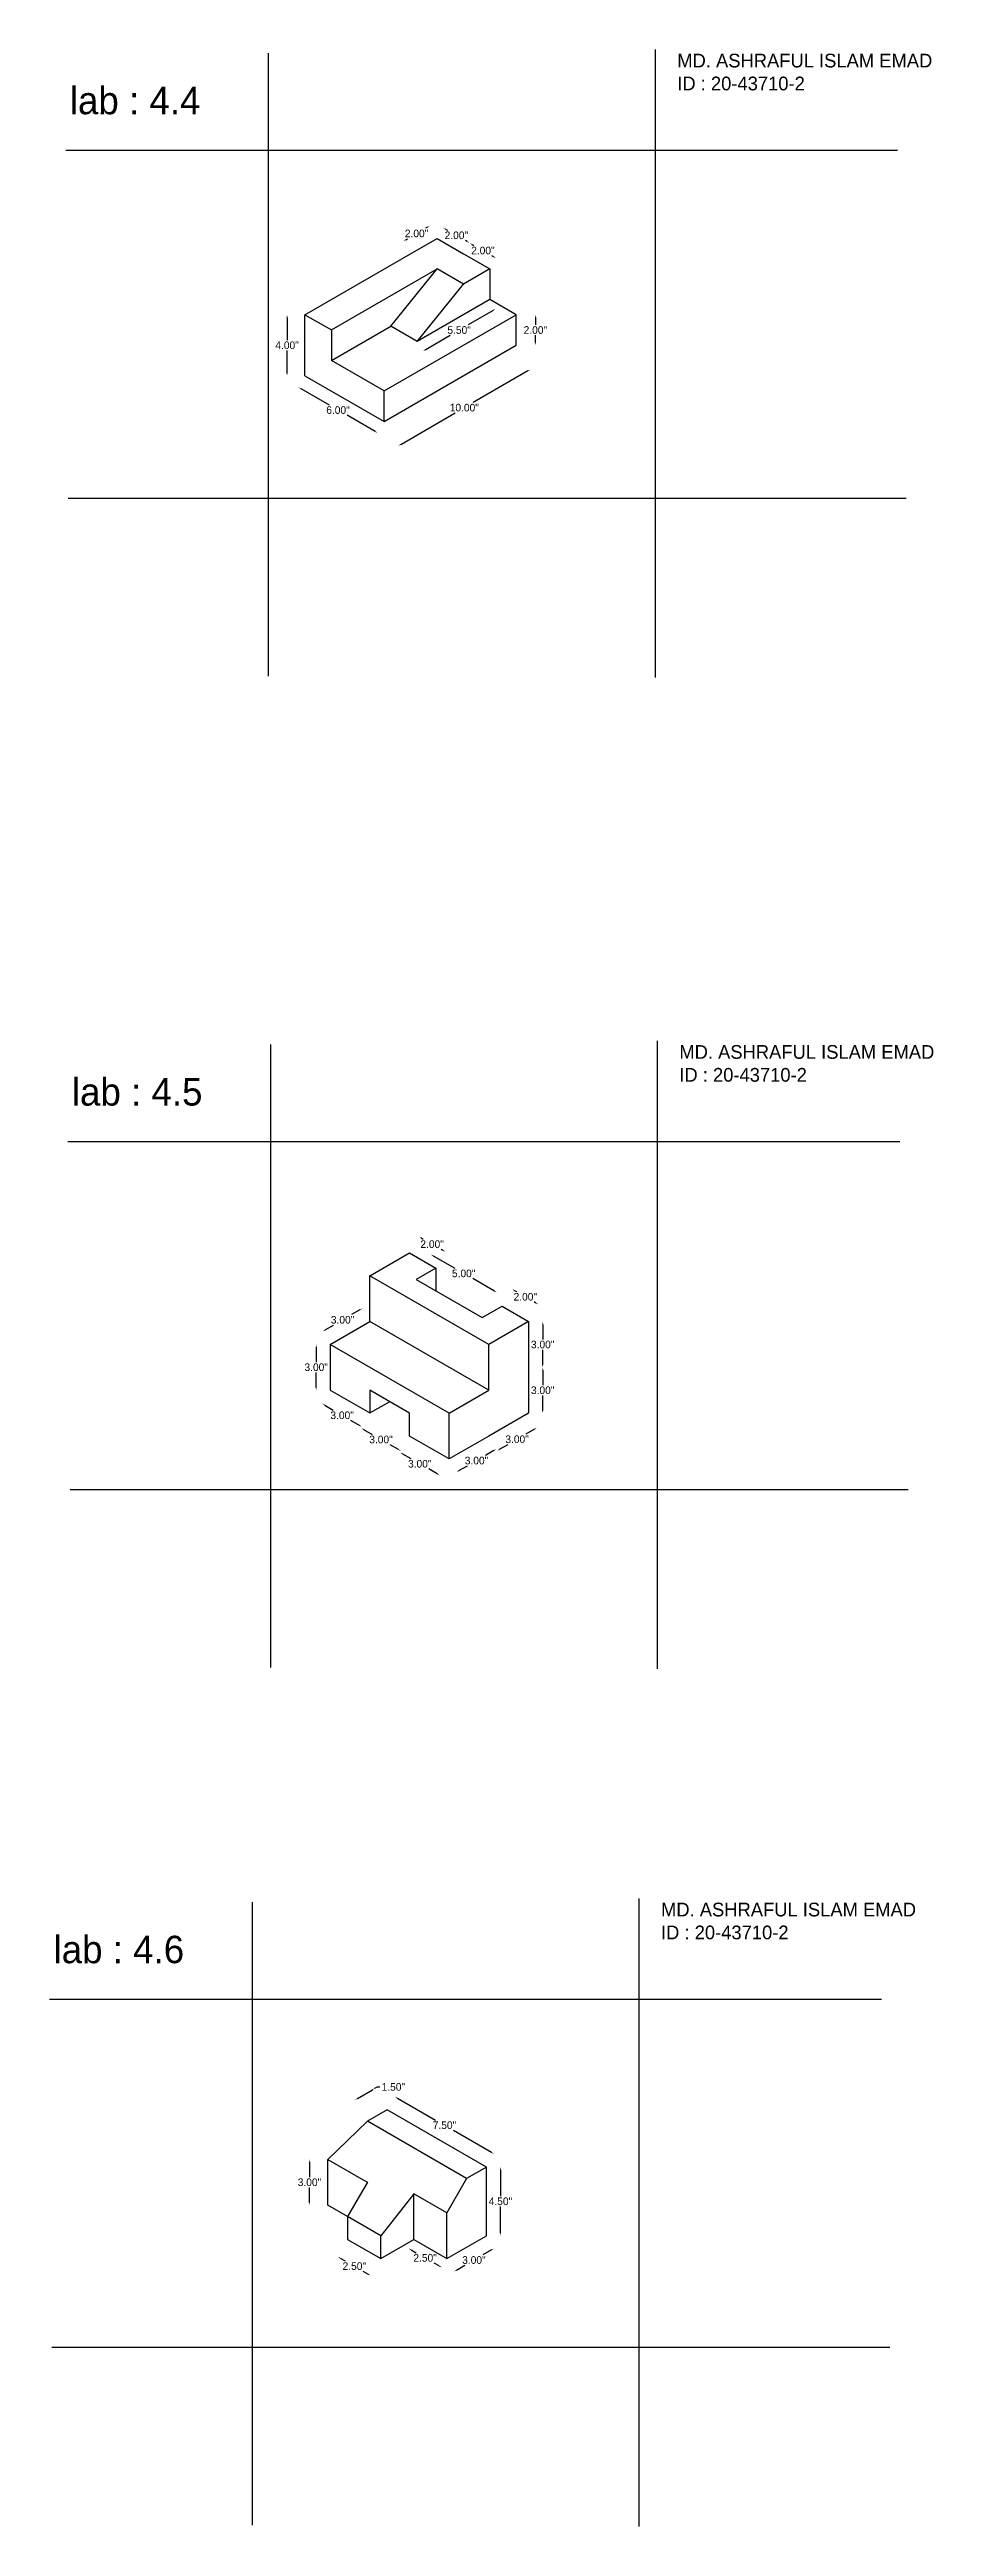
# Model space of a CAD drawing. Header units: inches. Extents: x 25 to 83, y -200 to 131.
# Drawn here: x 25.2 to 83.2, y -199.6 to -37.2 of the extents above; entities that cross this region are included whole.
import ezdxf

# ---------------------------------------------------------------- set-up
doc = ezdxf.new("R2010")
doc.units = ezdxf.units.IN
doc.header["$MEASUREMENT"] = 0
doc.dimstyles.get("Standard").update_dxf_attribs({"dimtxt": 0.5, "dimasz": 0.18, "dimexe": 0.18, "dimexo": 0.0625, "dimgap": 0.09, "dimtad": 0, "dimtih": 1, "dimtoh": 1, "dimzin": 0, "dimdsep": 46, "dimlunit": 3, "dimtxsty": 'Standard', "dimcen": 0.09, "dimse1": 1, "dimse2": 1, "dimadec": 0, "dimazin": 0, "dimtfac": 1, "dimtofl": 0, "dimtmove": 0, "dimatfit": 3, "dimfxl": 1, "dimtolj": 1, "dimtzin": 0, "dimarcsym": 0})

# ---------------------------------------------------------------- blocks, each defined once
blk = doc.blocks.new('*D24')
at = {"color": 0, "lineweight": -2}
for p, q in [((56.58, -58.26), (53, -60.33)), ((48.24, -63.08), (51.82, -61.01))]:
    blk.add_line(p, q, dxfattribs=at)
at = {"color": 0}
for points in [[(56.57, -58.24), (56.6, -58.29), (56.74, -58.17)], [(48.22, -63.06), (48.25, -63.11), (48.08, -63.17)]]:
    blk.add_solid(points, dxfattribs=at)
at = {"layer": 'Defpoints', "color": 0}
for p in [(55.82, -56.58), (56.74, -58.17), (47.16, -61.58)]:
    blk.add_point(p, dxfattribs=at)
at = {"color": 0, "insert": (52.41, -60.67), "char_height": 0.5, "attachment_point": 5}
blk.add_mtext('\\A1;10.00"', dxfattribs=at)
blk = doc.blocks.new('*D25')
at = {"color": 0, "lineweight": -2}
for p, q in [((57.07, -54.76), (57.07, -55.24)), ((57.07, -56.4), (57.07, -55.92))]:
    blk.add_line(p, q, dxfattribs=at)
at = {"color": 0}
for points in [[(57.04, -54.76), (57.1, -54.76), (57.07, -54.58)], [(57.04, -56.4), (57.1, -56.4), (57.07, -56.58)]]:
    blk.add_solid(points, dxfattribs=at)
at = {"layer": 'Defpoints', "color": 0}
for p in [(55.82, -54.58), (55.82, -56.58), (57.07, -56.58)]:
    blk.add_point(p, dxfattribs=at)
at = {"color": 0, "insert": (57.07, -55.58), "char_height": 0.5, "attachment_point": 5}
blk.add_mtext('\\A1;2.00"', dxfattribs=at)
blk = doc.blocks.new('*D26')
at = {"color": 0, "lineweight": -2}
for p, q in [((52.92, -49.96), (53.04, -50.03)), ((54.34, -50.78), (54.21, -50.71))]:
    blk.add_line(p, q, dxfattribs=at)
at = {"color": 0}
for points in [[(52.93, -49.94), (52.9, -49.99), (52.76, -49.87)], [(54.35, -50.76), (54.32, -50.81), (54.49, -50.87)]]:
    blk.add_solid(points, dxfattribs=at)
at = {"layer": 'Defpoints', "color": 0}
for p in [(52.76, -49.87), (52.35, -50.58), (54.09, -51.58)]:
    blk.add_point(p, dxfattribs=at)
at = {"color": 0, "insert": (53.63, -50.37), "char_height": 0.5, "attachment_point": 5}
blk.add_mtext('\\A1;2.00"', dxfattribs=at)
blk = doc.blocks.new('*D27')
at = {"color": 0, "lineweight": -2}
for p, q in [((51.18, -48.96), (51.3, -49.03)), ((52.6, -49.78), (52.48, -49.71))]:
    blk.add_line(p, q, dxfattribs=at)
at = {"color": 0}
for points in [[(51.2, -48.94), (51.17, -48.99), (51.03, -48.87)], [(52.62, -49.76), (52.59, -49.81), (52.76, -49.87)]]:
    blk.add_solid(points, dxfattribs=at)
at = {"layer": 'Defpoints', "color": 0}
for p in [(50.62, -49.58), (52.76, -49.87), (52.35, -50.58)]:
    blk.add_point(p, dxfattribs=at)
at = {"color": 0, "insert": (51.89, -49.37), "char_height": 0.5, "attachment_point": 5}
blk.add_mtext('\\A1;2.00"', dxfattribs=at)
blk = doc.blocks.new('*D28')
at = {"color": 0, "lineweight": -2}
for p, q in [((48.57, -49.66), (48.69, -49.59)), ((49.99, -48.84), (49.87, -48.91))]:
    blk.add_line(p, q, dxfattribs=at)
at = {"color": 0}
for points in [[(48.55, -49.63), (48.58, -49.68), (48.41, -49.75)], [(49.97, -48.81), (50, -48.86), (50.14, -48.75)]]:
    blk.add_solid(points, dxfattribs=at)
at = {"layer": 'Defpoints', "color": 0}
for p in [(48.41, -49.75), (50.62, -49.58), (48.89, -50.58)]:
    blk.add_point(p, dxfattribs=at)
at = {"color": 0, "insert": (49.28, -49.25), "char_height": 0.5, "attachment_point": 5}
blk.add_mtext('\\A1;2.00"', dxfattribs=at)
blk = doc.blocks.new('*D29')
at = {"color": 0, "lineweight": -2}
for p, q in [((54.3, -54.3), (52.66, -55.24)), ((49.84, -56.87), (51.48, -55.92))]:
    blk.add_line(p, q, dxfattribs=at)
at = {"color": 0}
for points in [[(54.28, -54.27), (54.31, -54.32), (54.45, -54.21)], [(49.83, -56.84), (49.86, -56.89), (49.69, -56.96)]]:
    blk.add_solid(points, dxfattribs=at)
at = {"layer": 'Defpoints', "color": 0}
for p in [(54.09, -53.58), (49.32, -56.33), (49.69, -56.96)]:
    blk.add_point(p, dxfattribs=at)
at = {"color": 0, "insert": (52.07, -55.58), "char_height": 0.5, "attachment_point": 5}
blk.add_mtext('\\A1;5.50"', dxfattribs=at)
blk = doc.blocks.new('*D30')
at = {"color": 0, "lineweight": -2}
for p, q in [((40.79, -54.76), (40.79, -56.24)), ((40.79, -58.4), (40.79, -56.92))]:
    blk.add_line(p, q, dxfattribs=at)
at = {"color": 0}
for points in [[(40.76, -54.76), (40.82, -54.76), (40.79, -54.58)], [(40.76, -58.4), (40.82, -58.4), (40.79, -58.58)]]:
    blk.add_solid(points, dxfattribs=at)
at = {"layer": 'Defpoints', "color": 0}
for p in [(41.96, -54.58), (40.79, -58.58), (41.96, -58.58)]:
    blk.add_point(p, dxfattribs=at)
at = {"color": 0, "insert": (40.79, -56.58), "char_height": 0.5, "attachment_point": 5}
blk.add_mtext('\\A1;4.00"', dxfattribs=at)
blk = doc.blocks.new('*D31')
at = {"color": 0, "lineweight": -2}
for p, q in [((41.69, -59.42), (43.54, -60.49)), ((46.57, -62.24), (44.72, -61.17))]:
    blk.add_line(p, q, dxfattribs=at)
at = {"color": 0}
for points in [[(41.7, -59.39), (41.67, -59.44), (41.53, -59.33)], [(46.58, -62.21), (46.55, -62.26), (46.73, -62.33)]]:
    blk.add_solid(points, dxfattribs=at)
at = {"layer": 'Defpoints', "color": 0}
for p in [(41.96, -58.58), (47.16, -61.58), (46.73, -62.33)]:
    blk.add_point(p, dxfattribs=at)
at = {"color": 0, "insert": (44.13, -60.83), "char_height": 0.5, "attachment_point": 5}
blk.add_mtext('\\A1;6.00"', dxfattribs=at)
blk = doc.blocks.new('*D48')
at = {"color": 0, "lineweight": -2}
for p, q in [((57.55, -120.78), (57.55, -121.76)), ((57.55, -123.42), (57.55, -122.44))]:
    blk.add_line(p, q, dxfattribs=at)
at = {"color": 0}
for points in [[(57.52, -120.78), (57.58, -120.78), (57.55, -120.6)], [(57.52, -123.42), (57.58, -123.42), (57.55, -123.6)]]:
    blk.add_solid(points, dxfattribs=at)
at = {"layer": 'Defpoints', "color": 0}
for p in [(56.61, -120.6), (56.61, -123.6), (57.55, -123.6)]:
    blk.add_point(p, dxfattribs=at)
at = {"color": 0, "insert": (57.55, -122.1), "char_height": 0.5, "attachment_point": 5}
blk.add_mtext('\\A1;3.00"', dxfattribs=at)
blk = doc.blocks.new('*D49')
at = {"color": 0, "lineweight": -2}
for p, q in [((57.55, -123.78), (57.55, -124.76)), ((57.55, -126.42), (57.55, -125.44))]:
    blk.add_line(p, q, dxfattribs=at)
at = {"color": 0}
for points in [[(57.52, -123.78), (57.58, -123.78), (57.55, -123.6)], [(57.52, -126.42), (57.58, -126.42), (57.55, -126.6)]]:
    blk.add_solid(points, dxfattribs=at)
at = {"layer": 'Defpoints', "color": 0}
for p in [(56.61, -123.6), (57.55, -123.6), (56.61, -126.6)]:
    blk.add_point(p, dxfattribs=at)
at = {"color": 0, "insert": (57.55, -125.1), "char_height": 0.5, "attachment_point": 5}
blk.add_mtext('\\A1;3.00"', dxfattribs=at)
blk = doc.blocks.new('*D50')
at = {"color": 0, "lineweight": -2}
for p, q in [((55.7, -118.55), (55.83, -118.63)), ((57.11, -119.38), (56.99, -119.31))]:
    blk.add_line(p, q, dxfattribs=at)
at = {"color": 0}
for points in [[(55.71, -118.53), (55.68, -118.58), (55.54, -118.46)], [(57.13, -119.36), (57.1, -119.41), (57.27, -119.47)]]:
    blk.add_solid(points, dxfattribs=at)
at = {"layer": 'Defpoints', "color": 0}
for p in [(55.54, -118.46), (54.88, -119.59), (56.61, -120.6)]:
    blk.add_point(p, dxfattribs=at)
at = {"color": 0, "insert": (56.41, -118.97), "char_height": 0.5, "attachment_point": 5}
blk.add_mtext('\\A1;2.00"', dxfattribs=at)
blk = doc.blocks.new('*D51')
at = {"color": 0, "lineweight": -2}
for p, q in [((49.59, -115.11), (49.72, -115.18)), ((51.01, -115.93), (50.89, -115.86))]:
    blk.add_line(p, q, dxfattribs=at)
at = {"color": 0}
for points in [[(49.61, -115.08), (49.58, -115.13), (49.44, -115.02)], [(51.03, -115.9), (51, -115.95), (51.17, -116.02)]]:
    blk.add_solid(points, dxfattribs=at)
at = {"layer": 'Defpoints', "color": 0}
for p in [(49.44, -115.02), (48.82, -116.09), (50.55, -117.09)]:
    blk.add_point(p, dxfattribs=at)
at = {"color": 0, "insert": (50.3, -115.52), "char_height": 0.5, "attachment_point": 5}
blk.add_mtext('\\A1;2.00"', dxfattribs=at)
blk = doc.blocks.new('*D52')
at = {"color": 0, "lineweight": -2}
for p, q in [((50.36, -116.28), (51.78, -117.1)), ((54.38, -118.6), (52.96, -117.78))]:
    blk.add_line(p, q, dxfattribs=at)
at = {"color": 0}
for points in [[(50.38, -116.25), (50.35, -116.3), (50.21, -116.19)], [(54.39, -118.57), (54.36, -118.62), (54.54, -118.69)]]:
    blk.add_solid(points, dxfattribs=at)
at = {"layer": 'Defpoints', "color": 0}
for p in [(50.21, -116.19), (49.25, -117.84), (53.58, -120.34)]:
    blk.add_point(p, dxfattribs=at)
at = {"color": 0, "insert": (52.37, -117.44), "char_height": 0.5, "attachment_point": 5}
blk.add_mtext('\\A1;5.00"', dxfattribs=at)
blk = doc.blocks.new('*D53')
at = {"color": 0, "lineweight": -2}
for p, q in [((54.35, -129.05), (53.8, -129.37)), ((52.06, -130.37), (52.62, -130.05))]:
    blk.add_line(p, q, dxfattribs=at)
at = {"color": 0}
for points in [[(54.34, -129.02), (54.37, -129.07), (54.51, -128.96)], [(52.05, -130.34), (52.08, -130.39), (51.91, -130.46)]]:
    blk.add_solid(points, dxfattribs=at)
at = {"layer": 'Defpoints', "color": 0}
for p in [(54.01, -128.1), (51.41, -129.6), (54.51, -128.96)]:
    blk.add_point(p, dxfattribs=at)
at = {"color": 0, "insert": (53.21, -129.71), "char_height": 0.5, "attachment_point": 5}
blk.add_mtext('\\A1;3.00"', dxfattribs=at)
blk = doc.blocks.new('*D54')
at = {"color": 0, "lineweight": -2}
for p, q in [((57.01, -127.65), (56.45, -127.97)), ((54.72, -128.97), (55.28, -128.65))]:
    blk.add_line(p, q, dxfattribs=at)
at = {"color": 0}
for points in [[(56.99, -127.63), (57.02, -127.68), (57.16, -127.56)], [(54.71, -128.95), (54.74, -129), (54.57, -129.06)]]:
    blk.add_solid(points, dxfattribs=at)
at = {"layer": 'Defpoints', "color": 0}
for p in [(56.61, -126.6), (54.01, -128.1), (57.16, -127.56)]:
    blk.add_point(p, dxfattribs=at)
at = {"color": 0, "insert": (55.87, -128.31), "char_height": 0.5, "attachment_point": 5}
blk.add_mtext('\\A1;3.00"', dxfattribs=at)
blk = doc.blocks.new('*D55')
at = {"color": 0, "lineweight": -2}
for p, q in [((48.35, -129.26), (48.91, -129.58)), ((50.64, -130.58), (50.08, -130.26))]:
    blk.add_line(p, q, dxfattribs=at)
at = {"color": 0}
for points in [[(48.37, -129.23), (48.34, -129.29), (48.2, -129.17)], [(50.65, -130.55), (50.62, -130.61), (50.79, -130.67)]]:
    blk.add_solid(points, dxfattribs=at)
at = {"layer": 'Defpoints', "color": 0}
for p in [(48.81, -128.1), (48.2, -129.17), (51.41, -129.6)]:
    blk.add_point(p, dxfattribs=at)
at = {"color": 0, "insert": (49.49, -129.92), "char_height": 0.5, "attachment_point": 5}
blk.add_mtext('\\A1;3.00"', dxfattribs=at)
blk = doc.blocks.new('*D56')
at = {"color": 0, "lineweight": -2}
for p, q in [((45.81, -127.67), (46.36, -127.99)), ((48.09, -128.99), (47.54, -128.67))]:
    blk.add_line(p, q, dxfattribs=at)
at = {"color": 0}
for points in [[(45.82, -127.64), (45.79, -127.69), (45.65, -127.58)], [(48.11, -128.96), (48.08, -129.01), (48.25, -129.08)]]:
    blk.add_solid(points, dxfattribs=at)
at = {"layer": 'Defpoints', "color": 0}
for p in [(46.22, -126.6), (45.65, -127.58), (48.81, -128.1)]:
    blk.add_point(p, dxfattribs=at)
at = {"color": 0, "insert": (46.95, -128.33), "char_height": 0.5, "attachment_point": 5}
blk.add_mtext('\\A1;3.00"', dxfattribs=at)
blk = doc.blocks.new('*D57')
at = {"color": 0, "lineweight": -2}
for p, q in [((43.26, -126.07), (43.81, -126.4)), ((45.54, -127.4), (44.98, -127.08))]:
    blk.add_line(p, q, dxfattribs=at)
at = {"color": 0}
for points in [[(43.27, -126.05), (43.24, -126.1), (43.1, -125.98)], [(45.55, -127.38), (45.52, -127.43), (45.69, -127.5)]]:
    blk.add_solid(points, dxfattribs=at)
at = {"layer": 'Defpoints', "color": 0}
for p in [(43.1, -125.98), (43.62, -125.09), (46.22, -126.6)]:
    blk.add_point(p, dxfattribs=at)
at = {"color": 0, "insert": (44.4, -126.74), "char_height": 0.5, "attachment_point": 5}
blk.add_mtext('\\A1;3.00"', dxfattribs=at)
blk = doc.blocks.new('*D58')
at = {"color": 0, "lineweight": -2}
for p, q in [((42.7, -122.27), (42.7, -123.25)), ((42.7, -124.91), (42.7, -123.93))]:
    blk.add_line(p, q, dxfattribs=at)
at = {"color": 0}
for points in [[(42.67, -122.27), (42.73, -122.27), (42.7, -122.09)], [(42.67, -124.91), (42.73, -124.91), (42.7, -125.09)]]:
    blk.add_solid(points, dxfattribs=at)
at = {"layer": 'Defpoints', "color": 0}
for p in [(42.7, -122.09), (43.62, -122.09), (43.62, -125.09)]:
    blk.add_point(p, dxfattribs=at)
at = {"color": 0, "insert": (42.7, -123.59), "char_height": 0.5, "attachment_point": 5}
blk.add_mtext('\\A1;3.00"', dxfattribs=at)
blk = doc.blocks.new('*D59')
at = {"color": 0, "lineweight": -2}
for p, q in [((45.57, -119.82), (45.02, -120.14)), ((43.29, -121.14), (43.84, -120.82))]:
    blk.add_line(p, q, dxfattribs=at)
at = {"color": 0}
for points in [[(45.56, -119.8), (45.59, -119.85), (45.73, -119.73)], [(43.27, -121.12), (43.3, -121.17), (43.13, -121.23)]]:
    blk.add_solid(points, dxfattribs=at)
at = {"layer": 'Defpoints', "color": 0}
for p in [(45.73, -119.73), (46.22, -120.59), (43.62, -122.09)]:
    blk.add_point(p, dxfattribs=at)
at = {"color": 0, "insert": (44.43, -120.48), "char_height": 0.5, "attachment_point": 5}
blk.add_mtext('\\A1;3.00"', dxfattribs=at)
blk = doc.blocks.new('*D84')
at = {"color": 0, "lineweight": -2}
for p, q in [((44.27, -182), (44.61, -182.19)), ((46.12, -183.07), (45.78, -182.87))]:
    blk.add_line(p, q, dxfattribs=at)
at = {"color": 0}
for points in [[(44.28, -181.97), (44.25, -182.02), (44.11, -181.91)], [(46.14, -183.04), (46.11, -183.09), (46.28, -183.16)]]:
    blk.add_solid(points, dxfattribs=at)
at = {"layer": 'Defpoints', "color": 0}
for p in [(44.76, -180.78), (44.11, -181.91), (46.93, -182.03)]:
    blk.add_point(p, dxfattribs=at)
at = {"color": 0, "insert": (45.2, -182.53), "char_height": 0.5, "attachment_point": 5}
blk.add_mtext('\\A1;2.50"', dxfattribs=at)
blk = doc.blocks.new('*D85')
at = {"color": 0, "lineweight": -2}
for p, q in [((48.92, -181.45), (49.25, -181.65)), ((50.77, -182.52), (50.43, -182.33))]:
    blk.add_line(p, q, dxfattribs=at)
at = {"color": 0}
for points in [[(48.93, -181.42), (48.9, -181.48), (48.76, -181.36)], [(50.78, -182.49), (50.75, -182.55), (50.92, -182.61)]]:
    blk.add_solid(points, dxfattribs=at)
at = {"layer": 'Defpoints', "color": 0}
for p in [(49.09, -180.78), (50.92, -182.61), (51.26, -182.03)]:
    blk.add_point(p, dxfattribs=at)
at = {"color": 0, "insert": (49.84, -181.99), "char_height": 0.5, "attachment_point": 5}
blk.add_mtext('\\A1;2.50"', dxfattribs=at)
blk = doc.blocks.new('*D86')
at = {"color": 0, "lineweight": -2}
for p, q in [((54.19, -181.47), (53.63, -181.79)), ((51.9, -182.79), (52.45, -182.47))]:
    blk.add_line(p, q, dxfattribs=at)
at = {"color": 0}
for points in [[(54.17, -181.44), (54.2, -181.49), (54.34, -181.38)], [(51.88, -182.76), (51.91, -182.81), (51.74, -182.88)]]:
    blk.add_solid(points, dxfattribs=at)
at = {"layer": 'Defpoints', "color": 0}
for p in [(53.86, -180.53), (51.26, -182.03), (51.74, -182.88)]:
    blk.add_point(p, dxfattribs=at)
at = {"color": 0, "insert": (53.04, -182.13), "char_height": 0.5, "attachment_point": 5}
blk.add_mtext('\\A1;3.00"', dxfattribs=at)
blk = doc.blocks.new('*D87')
at = {"color": 0, "lineweight": -2}
for p, q in [((54.78, -176.21), (54.78, -177.94)), ((54.78, -180.35), (54.78, -178.62))]:
    blk.add_line(p, q, dxfattribs=at)
at = {"color": 0}
for points in [[(54.75, -176.21), (54.81, -176.21), (54.78, -176.03)], [(54.75, -180.35), (54.81, -180.35), (54.78, -180.53)]]:
    blk.add_solid(points, dxfattribs=at)
at = {"layer": 'Defpoints', "color": 0}
for p in [(53.86, -176.03), (53.86, -180.53), (54.78, -180.53)]:
    blk.add_point(p, dxfattribs=at)
at = {"color": 0, "insert": (54.78, -178.28), "char_height": 0.5, "attachment_point": 5}
blk.add_mtext('\\A1;4.50"', dxfattribs=at)
blk = doc.blocks.new('*D89')
at = {"color": 0, "lineweight": -2}
for p, q in [((42.26, -175.71), (42.26, -176.69)), ((42.26, -178.35), (42.26, -177.37))]:
    blk.add_line(p, q, dxfattribs=at)
at = {"color": 0}
for points in [[(42.23, -175.71), (42.29, -175.71), (42.26, -175.53)], [(42.23, -178.35), (42.29, -178.35), (42.26, -178.53)]]:
    blk.add_solid(points, dxfattribs=at)
at = {"layer": 'Defpoints', "color": 0}
for p in [(43.46, -175.53), (42.26, -178.53), (43.46, -178.53)]:
    blk.add_point(p, dxfattribs=at)
at = {"color": 0, "insert": (42.26, -177.03), "char_height": 0.5, "attachment_point": 5}
blk.add_mtext('\\A1;3.00"', dxfattribs=at)
blk = doc.blocks.new('*D90')
at = {"color": 0, "lineweight": -2}
for p, q in [((45.4, -171.53), (46.39, -170.96)), ((46.54, -170.87), (46.7, -170.78)), ((46.7, -170.78), (46.88, -170.78))]:
    blk.add_line(p, q, dxfattribs=at)
at = {"color": 0}
for points in [[(45.39, -171.5), (45.42, -171.56), (45.25, -171.62)], [(46.37, -170.93), (46.4, -170.99), (46.54, -170.87)]]:
    blk.add_solid(points, dxfattribs=at)
at = {"layer": 'Defpoints', "color": 0}
for p in [(46.54, -170.87), (46.06, -173.03), (47.36, -172.28)]:
    blk.add_point(p, dxfattribs=at)
at = {"color": 0, "insert": (47.76, -170.78), "char_height": 0.5, "attachment_point": 5}
blk.add_mtext('\\A1;1.50"', dxfattribs=at)
blk = doc.blocks.new('*D93')
at = {"color": 0, "lineweight": -2}
for p, q in [((48.02, -171.51), (50.52, -172.95)), ((54.2, -175.08), (51.7, -173.63))]:
    blk.add_line(p, q, dxfattribs=at)
at = {"color": 0}
for points in [[(48.03, -171.48), (48, -171.53), (47.86, -171.42)], [(54.22, -175.05), (54.19, -175.1), (54.36, -175.17)]]:
    blk.add_solid(points, dxfattribs=at)
at = {"layer": 'Defpoints', "color": 0}
for p in [(47.36, -172.28), (54.36, -175.17), (53.86, -176.03)]:
    blk.add_point(p, dxfattribs=at)
at = {"color": 0, "insert": (51.11, -173.29), "char_height": 0.5, "attachment_point": 5}
blk.add_mtext('\\A1;7.50"', dxfattribs=at)

msp = doc.modelspace()

# ---------------------------------------------------------------- linework, layer by layer
for p, q in [((64.92, -37.187), (64.92, -78.362)), ((39.56, -37.426), (39.56, -78.283)), ((26.284, -43.785), (80.819, -43.785)), ((48.89, -50.576), (50.622, -49.576)), ((50.622, -49.576), (52.354, -50.576)), ((41.962, -54.576), (48.89, -50.576)), ((43.694, -55.576), (50.622, -51.576)), ((47.591, -55.326), (50.622, -51.576)), ((52.354, -52.576), (50.622, -51.576)), ((52.354, -50.576), (54.087, -51.576)), ((54.087, -51.576), (52.354, -52.576)), ((54.087, -51.576), (54.087, -53.576)), ((49.323, -56.326), (52.354, -52.576)), ((54.087, -53.576), (49.323, -56.326)), ((55.819, -54.576), (54.087, -53.576)), ((41.962, -58.576), (41.962, -54.576)), ((41.962, -54.576), (43.694, -55.576)), ((47.158, -59.576), (55.819, -54.576)), ((55.819, -56.576), (55.819, -54.576)), ((43.694, -57.576), (47.591, -55.326)), ((43.694, -55.576), (43.694, -57.576)), ((47.158, -61.576), (55.819, -56.576)), ((49.323, -56.326), (47.591, -55.326)), ((47.158, -59.576), (43.694, -57.576)), ((41.962, -58.576), (47.158, -61.576)), ((47.158, -61.576), (47.158, -59.576)), ((26.443, -66.598), (81.376, -66.598)), ((65.054, -102.19), (65.054, -143.365)), ((39.695, -102.428), (39.695, -143.285)), ((26.419, -108.787), (80.954, -108.787)), ((46.223, -117.588), (48.821, -116.088)), ((48.821, -116.088), (50.553, -117.088)), ((46.223, -120.588), (46.223, -117.588)), ((54.01, -122.1), (46.223, -117.588)), ((50.553, -117.088), (49.254, -117.838)), ((49.254, -117.838), (53.584, -120.338)), ((50.553, -117.088), (50.553, -118.588)), ((53.584, -120.338), (54.883, -119.588)), ((54.883, -119.588), (56.608, -120.6)), ((43.625, -122.088), (46.223, -120.588)), ((54.01, -125.1), (46.223, -120.588)), ((56.608, -120.6), (54.01, -122.1)), ((56.608, -120.6), (56.608, -123.6)), ((43.625, -122.088), (43.625, -125.088)), ((51.412, -126.6), (43.625, -122.088)), ((54.01, -125.1), (54.01, -122.1)), ((56.608, -123.6), (56.608, -126.6)), ((43.625, -125.088), (46.223, -126.588)), ((48.814, -126.6), (46.216, -125.1)), ((46.216, -125.1), (46.216, -126.6)), ((46.223, -126.588), (47.508, -125.846)), ((48.814, -128.1), (48.814, -126.6)), ((51.412, -126.6), (54.01, -125.1)), ((51.412, -129.6), (51.412, -126.6)), ((56.608, -126.6), (54.01, -128.1)), ((51.412, -129.6), (48.814, -128.1)), ((54.01, -128.1), (51.412, -129.6)), ((26.578, -131.6), (81.51, -131.6)), ((38.495, -158.662), (38.495, -199.519)), ((63.854, -158.423), (63.854, -199.598)), ((25.219, -165.021), (79.754, -165.021)), ((46.061, -173.034), (43.463, -175.534)), ((47.36, -172.284), (46.061, -173.034)), ((52.556, -176.784), (46.061, -173.034)), ((53.855, -176.034), (47.36, -172.284)), ((43.463, -178.534), (43.463, -175.534)), ((43.463, -175.534), (45.628, -176.784)), ((45.628, -176.784), (46.061, -177.034)), ((52.556, -176.784), (51.257, -179.034)), ((53.855, -176.034), (52.556, -176.784)), ((53.855, -180.534), (53.855, -176.034)), ((44.762, -179.284), (43.463, -178.534)), ((46.061, -177.034), (44.762, -179.284)), ((49.092, -177.784), (46.927, -180.534)), ((49.092, -180.784), (49.092, -177.784)), ((51.257, -179.034), (49.092, -177.784)), ((46.927, -180.534), (44.762, -179.284)), ((44.762, -179.284), (44.762, -180.784)), ((51.257, -182.034), (51.257, -179.034)), ((44.762, -180.784), (46.927, -182.034)), ((46.927, -182.034), (46.927, -180.534)), ((46.927, -182.034), (49.092, -180.784)), ((49.092, -180.784), (51.257, -182.034)), ((51.257, -182.034), (53.855, -180.534)), ((25.378, -187.834), (80.31, -187.834))]:
    msp.add_line(p, q)

# ---------------------------------------------------------------- texts
at = {"attachment_point": 1}
for s, insert, char_height, width in [('MD. ASHRAFUL ISLAM EMAD\\PID : 20-43710-2', (66.372, -37.462), 0.9, 16.27463), ('lab : 4.4', (26.547, -39.629), 1.8, 12.75483), ('MD. ASHRAFUL ISLAM EMAD\\PID : 20-43710-2', (66.507, -102.465), 0.9, 16.27463), ('lab : 4.5', (26.681, -104.632), 1.8, 12.75483), ('MD. ASHRAFUL ISLAM EMAD\\PID : 20-43710-2', (65.307, -158.698), 0.9, 16.27463), ('lab : 4.6', (25.481, -160.865), 1.8, 12.75483)]:
    msp.add_mtext(s, dxfattribs=dict(at, insert=insert, char_height=char_height, width=width))

# ---------------------------------------------------------------- dimensions: what is measured, and where the dimension line sits
for p1, p2, distance, picture, middle in [((50.622, -49.576), (48.89, -50.576), -0.956, '*D28', (49.278, -49.248)), ((50.622, -49.576), (52.354, -50.576), 0.81, '*D27', (51.894, -49.374)), ((54.087, -51.576), (52.354, -50.576), -0.81, '*D26', (53.626, -50.374)), ((54.087, -53.576), (49.323, -56.326), 0.73, '*D29', (52.07, -55.583)), ((55.819, -54.576), (55.819, -56.576), 1.252, '*D25', (57.07, -55.576)), ((47.158, -61.576), (55.819, -56.576), -1.843, '*D24', (52.41, -60.672)), ((41.962, -58.576), (47.158, -61.576), -0.866, '*D31', (44.127, -60.826)), ((50.553, -117.088), (48.821, -116.088), -1.235, '*D51', (50.304, -115.518)), ((53.584, -120.338), (49.254, -117.838), -1.904, '*D52', (52.371, -117.439)), ((56.608, -120.6), (54.883, -119.588), -1.306, '*D50', (56.406, -118.967)), ((43.625, -122.088), (46.223, -120.588), 0.985, '*D59', (44.431, -120.484)), ((46.216, -126.6), (43.625, -125.088), 1.037, '*D57', (44.397, -126.74)), ((48.814, -128.1), (46.216, -126.6), 1.13, '*D56', (46.95, -128.328)), ((54.01, -128.1), (56.608, -126.6), -1.113, '*D54', (55.865, -128.313)), ((51.412, -129.6), (48.814, -128.1), 1.237, '*D55', (49.494, -129.921)), ((51.412, -129.6), (54.01, -128.1), -0.992, '*D53', (53.207, -129.709)), ((46.061, -173.034), (47.36, -172.284), 1.632, '*D90', (47.762, -170.78)), ((47.36, -172.284), (53.855, -176.034), 1.001, '*D93', (51.108, -173.292)), ((46.927, -182.034), (44.762, -180.784), 1.298, '*D84', (45.196, -182.533)), ((49.092, -180.784), (51.257, -182.034), -0.666, '*D85', (49.842, -181.986)), ((53.855, -180.534), (51.257, -182.034), 0.972, '*D86', (53.042, -182.125))]:
    dim = msp.add_aligned_dim(p1=p1, p2=p2, distance=distance, dimstyle='Standard')
    dim.commit()
    dim.dimension.update_dxf_attribs({"geometry": picture, "text_midpoint": middle})
for base, p1, p2, picture, middle in [((40.793, -58.576), (41.962, -54.576), (41.962, -58.576), '*D30', (40.793, -56.576)), ((57.55, -123.6), (56.608, -120.6), (56.608, -123.6), '*D48', (57.55, -122.1)), ((42.705, -122.088), (43.625, -125.088), (43.625, -122.088), '*D58', (42.705, -123.588)), ((57.55, -123.6), (56.608, -126.6), (56.608, -123.6), '*D49', (57.55, -125.1)), ((42.26, -178.534), (43.463, -175.534), (43.463, -178.534), '*D89', (42.26, -177.034)), ((54.78, -180.534), (53.855, -176.034), (53.855, -180.534), '*D87', (54.78, -178.284))]:
    dim = msp.add_linear_dim(base=base, p1=p1, p2=p2, angle=90, dimstyle='Standard')
    dim.commit()
    dim.dimension.update_dxf_attribs({"geometry": picture, "text_midpoint": middle})

doc.saveas('drawing.dxf')
